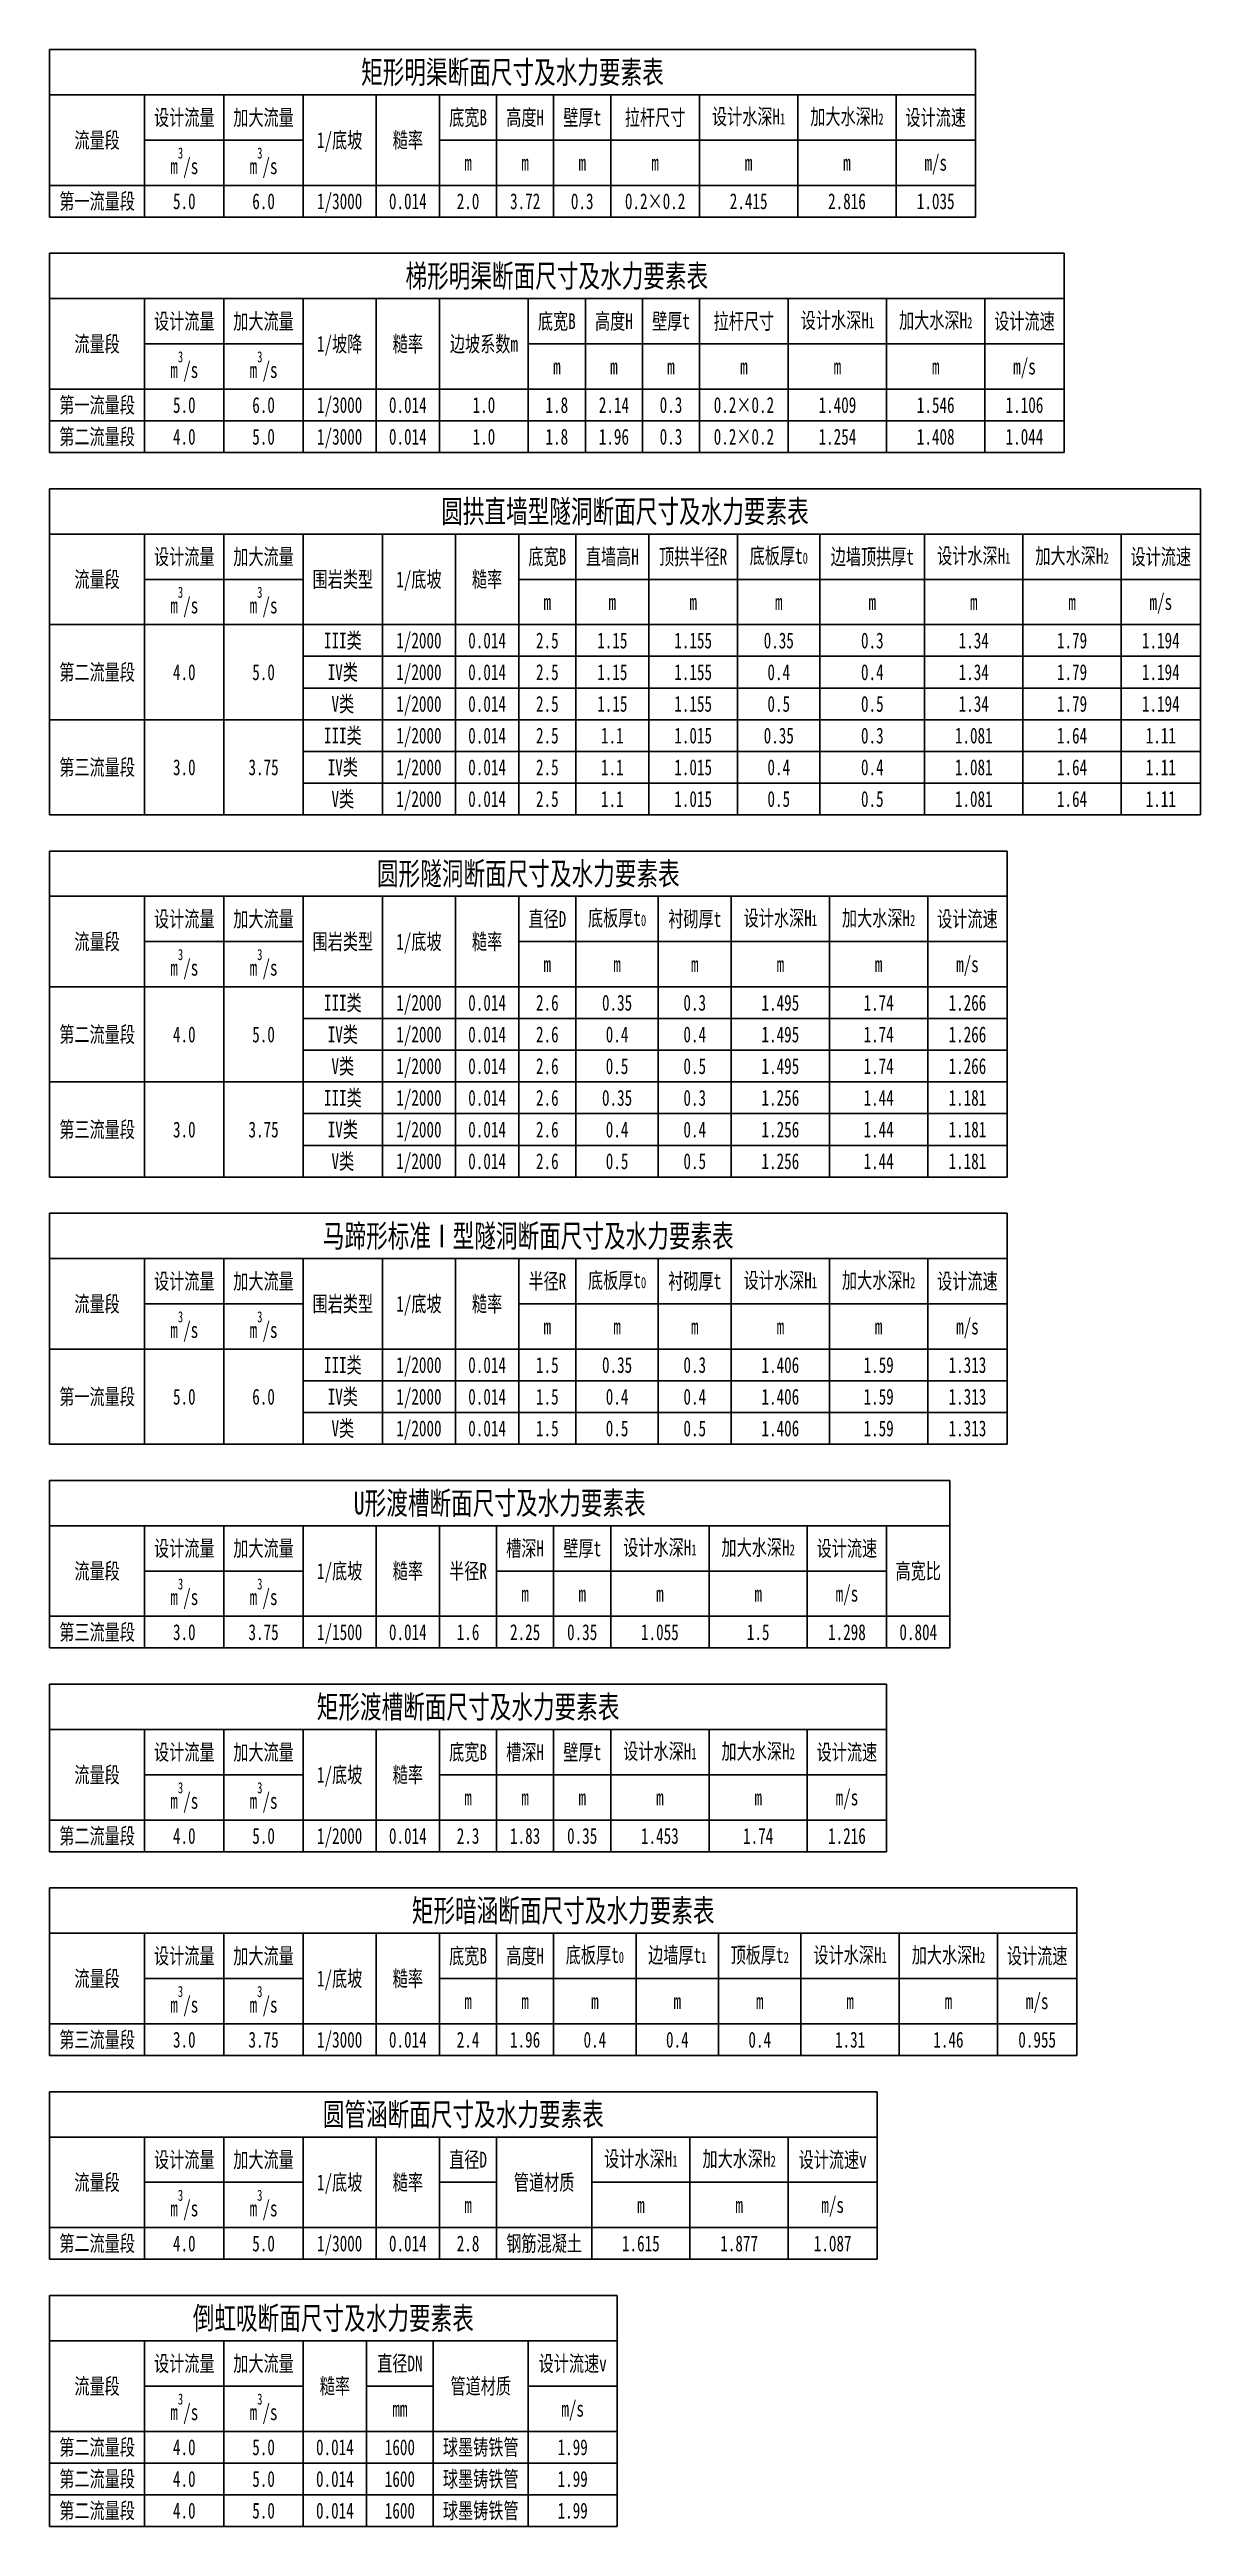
# Model space of a CAD drawing. Header units: metres. Extents: x 0 to 254, y -547 to 0.
import ezdxf
from ezdxf.enums import TextEntityAlignment as Align

# ---------------------------------------------------------------- set-up
doc = ezdxf.new("R2010")
doc.units = ezdxf.units.M
doc.styles.get("Standard").update_dxf_attribs({"font": '', "width": 0.7})
doc.styles.get('Standard').set_extended_font_data('仿宋')

msp = doc.modelspace()

# ---------------------------------------------------------------- linework, layer by layer
at = {"layer": 'TABLE'}
for p, q in [((0, 0), (204.4, 0)), ((0, 0), (0, -10)), ((204.4, 0), (204.4, -10)), ((0, -10), (204.4, -10)), ((0, -10), (0, -30)), ((21, -10), (21, -30)), ((38.5, -10), (38.5, -30)), ((56, -10), (56, -30)), ((72.1, -10), (72.1, -30)), ((86.1, -10), (86.1, -30)), ((98.7, -10), (98.7, -30)), ((111.3, -10), (111.3, -30)), ((123.9, -10), (123.9, -30)), ((143.5, -10), (143.5, -30)), ((165.2, -10), (165.2, -30)), ((186.9, -10), (186.9, -30)), ((204.4, -10), (204.4, -30)), ((21, -20), (38.5, -20)), ((38.5, -20), (56, -20)), ((86.1, -20), (98.7, -20)), ((98.7, -20), (111.3, -20)), ((111.3, -20), (123.9, -20)), ((123.9, -20), (143.5, -20)), ((143.5, -20), (165.2, -20)), ((165.2, -20), (186.9, -20)), ((186.9, -20), (204.4, -20)), ((0, -30), (204.4, -30)), ((0, -30), (204.4, -30)), ((0, -30), (0, -37)), ((21, -30), (21, -37)), ((38.5, -30), (38.5, -37)), ((56, -30), (56, -37)), ((72.1, -30), (72.1, -37)), ((86.1, -30), (86.1, -37)), ((98.7, -30), (98.7, -37)), ((111.3, -30), (111.3, -37)), ((123.9, -30), (123.9, -37)), ((143.5, -30), (143.5, -37)), ((165.2, -30), (165.2, -37)), ((186.9, -30), (186.9, -37)), ((204.4, -30), (204.4, -37)), ((0, -37), (204.4, -37)), ((0, -45), (224, -45)), ((0, -45), (0, -55)), ((224, -45), (224, -55)), ((0, -55), (224, -55)), ((0, -55), (0, -75)), ((21, -55), (21, -75)), ((38.5, -55), (38.5, -75)), ((56, -55), (56, -75)), ((72.1, -55), (72.1, -75)), ((86.1, -55), (86.1, -75)), ((105.7, -55), (105.7, -75)), ((118.3, -55), (118.3, -75)), ((130.9, -55), (130.9, -75)), ((143.5, -55), (143.5, -75)), ((163.1, -55), (163.1, -75)), ((184.8, -55), (184.8, -75)), ((206.5, -55), (206.5, -75)), ((224, -55), (224, -75)), ((21, -65), (38.5, -65)), ((38.5, -65), (56, -65)), ((105.7, -65), (118.3, -65)), ((118.3, -65), (130.9, -65)), ((130.9, -65), (143.5, -65)), ((143.5, -65), (163.1, -65)), ((163.1, -65), (184.8, -65)), ((184.8, -65), (206.5, -65)), ((206.5, -65), (224, -65)), ((0, -75), (224, -75)), ((0, -75), (224, -75)), ((0, -75), (0, -89)), ((21, -75), (21, -89)), ((38.5, -75), (38.5, -89)), ((56, -75), (56, -89)), ((72.1, -75), (72.1, -89)), ((86.1, -75), (86.1, -89)), ((105.7, -75), (105.7, -89)), ((118.3, -75), (118.3, -89)), ((130.9, -75), (130.9, -89)), ((143.5, -75), (143.5, -89)), ((163.1, -75), (163.1, -89)), ((184.8, -75), (184.8, -89)), ((206.5, -75), (206.5, -89)), ((224, -75), (224, -89)), ((0, -82), (224, -82)), ((0, -89), (224, -89)), ((0, -97), (254.1, -97)), ((0, -97), (0, -107)), ((254.1, -97), (254.1, -107)), ((0, -107), (254.1, -107)), ((0, -107), (0, -127)), ((21, -107), (21, -127)), ((38.5, -107), (38.5, -127)), ((56, -107), (56, -127)), ((73.5, -107), (73.5, -127)), ((89.6, -107), (89.6, -127)), ((103.6, -107), (103.6, -127)), ((116.2, -107), (116.2, -127)), ((132.3, -107), (132.3, -127)), ((151.9, -107), (151.9, -127)), ((170.1, -107), (170.1, -127)), ((193.2, -107), (193.2, -127)), ((214.9, -107), (214.9, -127)), ((236.6, -107), (236.6, -127)), ((254.1, -107), (254.1, -127)), ((21, -117), (38.5, -117)), ((38.5, -117), (56, -117)), ((103.6, -117), (116.2, -117)), ((116.2, -117), (132.3, -117)), ((132.3, -117), (151.9, -117)), ((151.9, -117), (170.1, -117)), ((170.1, -117), (193.2, -117)), ((193.2, -117), (214.9, -117)), ((214.9, -117), (236.6, -117)), ((236.6, -117), (254.1, -117)), ((0, -127), (254.1, -127)), ((0, -127), (254.1, -127)), ((0, -127), (0, -169)), ((21, -127), (21, -169)), ((38.5, -127), (38.5, -169)), ((56, -127), (56, -169)), ((73.5, -127), (73.5, -169)), ((89.6, -127), (89.6, -169)), ((103.6, -127), (103.6, -169)), ((116.2, -127), (116.2, -169)), ((132.3, -127), (132.3, -169)), ((151.9, -127), (151.9, -169)), ((170.1, -127), (170.1, -169)), ((193.2, -127), (193.2, -169)), ((214.9, -127), (214.9, -169)), ((236.6, -127), (236.6, -169)), ((254.1, -127), (254.1, -169)), ((56, -134), (254.1, -134)), ((56, -141), (254.1, -141)), ((0, -148), (254.1, -148)), ((56, -155), (254.1, -155)), ((56, -162), (254.1, -162)), ((0, -169), (254.1, -169)), ((0, -177), (211.4, -177)), ((0, -177), (0, -187)), ((211.4, -177), (211.4, -187)), ((0, -187), (211.4, -187)), ((0, -187), (0, -207)), ((21, -187), (21, -207)), ((38.5, -187), (38.5, -207)), ((56, -187), (56, -207)), ((73.5, -187), (73.5, -207)), ((89.6, -187), (89.6, -207)), ((103.6, -187), (103.6, -207)), ((116.2, -187), (116.2, -207)), ((134.4, -187), (134.4, -207)), ((150.5, -187), (150.5, -207)), ((172.2, -187), (172.2, -207)), ((193.9, -187), (193.9, -207)), ((211.4, -187), (211.4, -207)), ((21, -197), (38.5, -197)), ((38.5, -197), (56, -197)), ((103.6, -197), (116.2, -197)), ((116.2, -197), (134.4, -197)), ((134.4, -197), (150.5, -197)), ((150.5, -197), (172.2, -197)), ((172.2, -197), (193.9, -197)), ((193.9, -197), (211.4, -197)), ((0, -207), (211.4, -207)), ((0, -207), (211.4, -207)), ((0, -207), (0, -249)), ((21, -207), (21, -249)), ((38.5, -207), (38.5, -249)), ((56, -207), (56, -249)), ((73.5, -207), (73.5, -249)), ((89.6, -207), (89.6, -249)), ((103.6, -207), (103.6, -249)), ((116.2, -207), (116.2, -249)), ((134.4, -207), (134.4, -249)), ((150.5, -207), (150.5, -249)), ((172.2, -207), (172.2, -249)), ((193.9, -207), (193.9, -249)), ((211.4, -207), (211.4, -249)), ((56, -214), (211.4, -214)), ((56, -221), (211.4, -221)), ((0, -228), (211.4, -228)), ((56, -235), (211.4, -235)), ((56, -242), (211.4, -242)), ((0, -249), (211.4, -249)), ((0, -257), (211.4, -257)), ((0, -257), (0, -267)), ((211.4, -257), (211.4, -267)), ((0, -267), (211.4, -267)), ((0, -267), (0, -287)), ((21, -267), (21, -287)), ((38.5, -267), (38.5, -287)), ((56, -267), (56, -287)), ((73.5, -267), (73.5, -287)), ((89.6, -267), (89.6, -287)), ((103.6, -267), (103.6, -287)), ((116.2, -267), (116.2, -287)), ((134.4, -267), (134.4, -287)), ((150.5, -267), (150.5, -287)), ((172.2, -267), (172.2, -287)), ((193.9, -267), (193.9, -287)), ((211.4, -267), (211.4, -287)), ((21, -277), (38.5, -277)), ((38.5, -277), (56, -277)), ((103.6, -277), (116.2, -277)), ((116.2, -277), (134.4, -277)), ((134.4, -277), (150.5, -277)), ((150.5, -277), (172.2, -277)), ((172.2, -277), (193.9, -277)), ((193.9, -277), (211.4, -277)), ((0, -287), (211.4, -287)), ((0, -287), (211.4, -287)), ((0, -287), (0, -308)), ((21, -287), (21, -308)), ((38.5, -287), (38.5, -308)), ((56, -287), (56, -308)), ((73.5, -287), (73.5, -308)), ((89.6, -287), (89.6, -308)), ((103.6, -287), (103.6, -308)), ((116.2, -287), (116.2, -308)), ((134.4, -287), (134.4, -308)), ((150.5, -287), (150.5, -308)), ((172.2, -287), (172.2, -308)), ((193.9, -287), (193.9, -308)), ((211.4, -287), (211.4, -308)), ((56, -294), (211.4, -294)), ((56, -301), (211.4, -301)), ((0, -308), (211.4, -308)), ((0, -316), (198.8, -316)), ((0, -316), (0, -326)), ((198.8, -316), (198.8, -326)), ((0, -326), (198.8, -326)), ((0, -326), (0, -346)), ((21, -326), (21, -346)), ((38.5, -326), (38.5, -346)), ((56, -326), (56, -346)), ((72.1, -326), (72.1, -346)), ((86.1, -326), (86.1, -346)), ((98.7, -326), (98.7, -346)), ((111.3, -326), (111.3, -346)), ((123.9, -326), (123.9, -346)), ((145.6, -326), (145.6, -346)), ((167.3, -326), (167.3, -346)), ((184.8, -326), (184.8, -346)), ((198.8, -326), (198.8, -346)), ((21, -336), (38.5, -336)), ((38.5, -336), (56, -336)), ((98.7, -336), (111.3, -336)), ((111.3, -336), (123.9, -336)), ((123.9, -336), (145.6, -336)), ((145.6, -336), (167.3, -336)), ((167.3, -336), (184.8, -336)), ((0, -346), (198.8, -346)), ((0, -346), (198.8, -346)), ((0, -346), (0, -353)), ((21, -346), (21, -353)), ((38.5, -346), (38.5, -353)), ((56, -346), (56, -353)), ((72.1, -346), (72.1, -353)), ((86.1, -346), (86.1, -353)), ((98.7, -346), (98.7, -353)), ((111.3, -346), (111.3, -353)), ((123.9, -346), (123.9, -353)), ((145.6, -346), (145.6, -353)), ((167.3, -346), (167.3, -353)), ((184.8, -346), (184.8, -353)), ((198.8, -346), (198.8, -353)), ((0, -353), (198.8, -353)), ((0, -361), (184.8, -361)), ((0, -361), (0, -371)), ((184.8, -361), (184.8, -371)), ((0, -371), (184.8, -371)), ((0, -371), (0, -391)), ((21, -371), (21, -391)), ((38.5, -371), (38.5, -391)), ((56, -371), (56, -391)), ((72.1, -371), (72.1, -391)), ((86.1, -371), (86.1, -391)), ((98.7, -371), (98.7, -391)), ((111.3, -371), (111.3, -391)), ((123.9, -371), (123.9, -391)), ((145.6, -371), (145.6, -391)), ((167.3, -371), (167.3, -391)), ((184.8, -371), (184.8, -391)), ((21, -381), (38.5, -381)), ((38.5, -381), (56, -381)), ((86.1, -381), (98.7, -381)), ((98.7, -381), (111.3, -381)), ((111.3, -381), (123.9, -381)), ((123.9, -381), (145.6, -381)), ((145.6, -381), (167.3, -381)), ((167.3, -381), (184.8, -381)), ((0, -391), (184.8, -391)), ((0, -391), (184.8, -391)), ((0, -391), (0, -398)), ((21, -391), (21, -398)), ((38.5, -391), (38.5, -398)), ((56, -391), (56, -398)), ((72.1, -391), (72.1, -398)), ((86.1, -391), (86.1, -398)), ((98.7, -391), (98.7, -398)), ((111.3, -391), (111.3, -398)), ((123.9, -391), (123.9, -398)), ((145.6, -391), (145.6, -398)), ((167.3, -391), (167.3, -398)), ((184.8, -391), (184.8, -398)), ((0, -398), (184.8, -398)), ((0, -406), (226.8, -406)), ((0, -406), (0, -416)), ((226.8, -406), (226.8, -416)), ((0, -416), (226.8, -416)), ((0, -416), (0, -436)), ((21, -416), (21, -436)), ((38.5, -416), (38.5, -436)), ((56, -416), (56, -436)), ((72.1, -416), (72.1, -436)), ((86.1, -416), (86.1, -436)), ((98.7, -416), (98.7, -436)), ((111.3, -416), (111.3, -436)), ((129.5, -416), (129.5, -436)), ((147.7, -416), (147.7, -436)), ((165.9, -416), (165.9, -436)), ((187.6, -416), (187.6, -436)), ((209.3, -416), (209.3, -436)), ((226.8, -416), (226.8, -436)), ((21, -426), (38.5, -426)), ((38.5, -426), (56, -426)), ((86.1, -426), (98.7, -426)), ((98.7, -426), (111.3, -426)), ((111.3, -426), (129.5, -426)), ((129.5, -426), (147.7, -426)), ((147.7, -426), (165.9, -426)), ((165.9, -426), (187.6, -426)), ((187.6, -426), (209.3, -426)), ((209.3, -426), (226.8, -426)), ((0, -436), (226.8, -436)), ((0, -436), (226.8, -436)), ((0, -436), (0, -443)), ((21, -436), (21, -443)), ((38.5, -436), (38.5, -443)), ((56, -436), (56, -443)), ((72.1, -436), (72.1, -443)), ((86.1, -436), (86.1, -443)), ((98.7, -436), (98.7, -443)), ((111.3, -436), (111.3, -443)), ((129.5, -436), (129.5, -443)), ((147.7, -436), (147.7, -443)), ((165.9, -436), (165.9, -443)), ((187.6, -436), (187.6, -443)), ((209.3, -436), (209.3, -443)), ((226.8, -436), (226.8, -443)), ((0, -443), (226.8, -443)), ((0, -451), (182.7, -451)), ((0, -451), (0, -461)), ((182.7, -451), (182.7, -461)), ((0, -461), (182.7, -461)), ((0, -461), (0, -481)), ((21, -461), (21, -481)), ((38.5, -461), (38.5, -481)), ((56, -461), (56, -481)), ((72.1, -461), (72.1, -481)), ((86.1, -461), (86.1, -481)), ((98.7, -461), (98.7, -481)), ((119.7, -461), (119.7, -481)), ((141.4, -461), (141.4, -481)), ((163.1, -461), (163.1, -481)), ((182.7, -461), (182.7, -481)), ((21, -471), (38.5, -471)), ((38.5, -471), (56, -471)), ((86.1, -471), (98.7, -471)), ((119.7, -471), (141.4, -471)), ((141.4, -471), (163.1, -471)), ((163.1, -471), (182.7, -471)), ((0, -481), (182.7, -481)), ((0, -481), (182.7, -481)), ((0, -481), (0, -488)), ((21, -481), (21, -488)), ((38.5, -481), (38.5, -488)), ((56, -481), (56, -488)), ((72.1, -481), (72.1, -488)), ((86.1, -481), (86.1, -488)), ((98.7, -481), (98.7, -488)), ((119.7, -481), (119.7, -488)), ((141.4, -481), (141.4, -488)), ((163.1, -481), (163.1, -488)), ((182.7, -481), (182.7, -488)), ((0, -488), (182.7, -488)), ((0, -496), (125.3, -496)), ((0, -496), (0, -506)), ((125.3, -496), (125.3, -506)), ((0, -506), (125.3, -506)), ((0, -506), (0, -526)), ((21, -506), (21, -526)), ((38.5, -506), (38.5, -526)), ((56, -506), (56, -526)), ((70, -506), (70, -526)), ((84.7, -506), (84.7, -526)), ((105.7, -506), (105.7, -526)), ((125.3, -506), (125.3, -526)), ((21, -516), (38.5, -516)), ((38.5, -516), (56, -516)), ((70, -516), (84.7, -516)), ((105.7, -516), (125.3, -516)), ((0, -526), (125.3, -526)), ((0, -526), (125.3, -526)), ((0, -526), (0, -547)), ((21, -526), (21, -547)), ((38.5, -526), (38.5, -547)), ((56, -526), (56, -547)), ((70, -526), (70, -547)), ((84.7, -526), (84.7, -547)), ((105.7, -526), (105.7, -547)), ((125.3, -526), (125.3, -547)), ((0, -533), (125.3, -533)), ((0, -540), (125.3, -540)), ((0, -547), (125.3, -547))]:
    msp.add_line(p, q, dxfattribs=at)

# ---------------------------------------------------------------- texts
at = {"layer": 'TABLE', "width": 0.7}
for s, height, p in [('矩形明渠断面尺寸及水力要素表', 5, (102.2, -5)), ('设计流量', 3.5, (29.75, -15)), ('加大流量', 3.5, (47.25, -15)), ('底宽B', 3.5, (92.4, -15)), ('高度H', 3.5, (105, -15)), ('壁厚t', 3.5, (117.6, -15)), ('拉杆尺寸', 3.5, (133.7, -15)), ('设计流速', 3.5, (195.65, -15)), ('流量段', 3.5, (10.5, -20)), ('1/底坡', 3.5, (64.05, -20)), ('糙率', 3.5, (79.1, -20)), ('m', 3.5, (92.4, -25)), ('m', 3.5, (105, -25)), ('m', 3.5, (117.6, -25)), ('m', 3.5, (133.7, -25)), ('m', 3.5, (154.35, -25)), ('m', 3.5, (176.05, -25)), ('m/s', 3.5, (195.65, -25)), ('第一流量段', 3.5, (10.5, -33.5)), ('5.0', 3.5, (29.75, -33.5)), ('6.0', 3.5, (47.25, -33.5)), ('1/3000', 3.5, (64.05, -33.5)), ('0.014', 3.5, (79.1, -33.5)), ('2.0', 3.5, (92.4, -33.5)), ('3.72', 3.5, (105, -33.5)), ('0.3', 3.5, (117.6, -33.5)), ('0.2×0.2', 3.5, (133.7, -33.5)), ('2.415', 3.5, (154.35, -33.5)), ('2.816', 3.5, (176.05, -33.5)), ('1.035', 3.5, (195.65, -33.5)), ('梯形明渠断面尺寸及水力要素表', 5, (112, -50)), ('设计流量', 3.5, (29.75, -60)), ('加大流量', 3.5, (47.25, -60)), ('底宽B', 3.5, (112, -60)), ('高度H', 3.5, (124.6, -60)), ('壁厚t', 3.5, (137.2, -60)), ('拉杆尺寸', 3.5, (153.3, -60)), ('设计流速', 3.5, (215.25, -60)), ('流量段', 3.5, (10.5, -65)), ('1/坡降', 3.5, (64.05, -65)), ('糙率', 3.5, (79.1, -65)), ('边坡系数m', 3.5, (95.9, -65)), ('m', 3.5, (112, -70)), ('m', 3.5, (124.6, -70)), ('m', 3.5, (137.2, -70)), ('m', 3.5, (153.3, -70)), ('m', 3.5, (173.95, -70)), ('m', 3.5, (195.65, -70)), ('m/s', 3.5, (215.25, -70)), ('第一流量段', 3.5, (10.5, -78.5)), ('1/3000', 3.5, (64.05, -78.5)), ('5.0', 3.5, (29.75, -78.5)), ('6.0', 3.5, (47.25, -78.5)), ('0.014', 3.5, (79.1, -78.5)), ('1.0', 3.5, (95.9, -78.5)), ('1.8', 3.5, (112, -78.5)), ('2.14', 3.5, (124.6, -78.5)), ('0.3', 3.5, (137.2, -78.5)), ('0.2×0.2', 3.5, (153.3, -78.5)), ('1.409', 3.5, (173.95, -78.5)), ('1.546', 3.5, (195.65, -78.5)), ('1.106', 3.5, (215.25, -78.5)), ('第二流量段', 3.5, (10.5, -85.5)), ('4.0', 3.5, (29.75, -85.5)), ('5.0', 3.5, (47.25, -85.5)), ('1/3000', 3.5, (64.05, -85.5)), ('0.014', 3.5, (79.1, -85.5)), ('1.0', 3.5, (95.9, -85.5)), ('1.8', 3.5, (112, -85.5)), ('1.96', 3.5, (124.6, -85.5)), ('0.3', 3.5, (137.2, -85.5)), ('0.2×0.2', 3.5, (153.3, -85.5)), ('1.254', 3.5, (173.95, -85.5)), ('1.408', 3.5, (195.65, -85.5)), ('1.044', 3.5, (215.25, -85.5)), ('圆拱直墙型隧洞断面尺寸及水力要素表', 5, (127.05, -102)), ('流量段', 3.5, (10.5, -117)), ('设计流量', 3.5, (29.75, -112)), ('加大流量', 3.5, (47.25, -112)), ('围岩类型', 3.5, (64.75, -117)), ('1/底坡', 3.5, (81.55, -117)), ('糙率', 3.5, (96.6, -117)), ('底宽B', 3.5, (109.9, -112)), ('直墙高H', 3.5, (124.25, -112)), ('顶拱半径R', 3.5, (142.1, -112)), ('边墙顶拱厚t', 3.5, (181.65, -112)), ('设计流速', 3.5, (245.35, -112)), ('m/s', 3.5, (245.35, -122)), ('m', 3.5, (109.9, -122)), ('m', 3.5, (124.25, -122)), ('m', 3.5, (142.1, -122)), ('m', 3.5, (161, -122)), ('m', 3.5, (181.65, -122)), ('m', 3.5, (204.05, -122)), ('m', 3.5, (225.75, -122)), ('III类', 3.5, (64.75, -130.5)), ('1/2000', 3.5, (81.55, -130.5)), ('0.014', 3.5, (96.6, -130.5)), ('2.5', 3.5, (109.9, -130.5)), ('1.15', 3.5, (124.25, -130.5)), ('1.155', 3.5, (142.1, -130.5)), ('0.35', 3.5, (161, -130.5)), ('0.3', 3.5, (181.65, -130.5)), ('1.34', 3.5, (204.05, -130.5)), ('1.79', 3.5, (225.75, -130.5)), ('1.194', 3.5, (245.35, -130.5)), ('第二流量段', 3.5, (10.5, -137.5)), ('4.0', 3.5, (29.75, -137.5)), ('5.0', 3.5, (47.25, -137.5)), ('IV类', 3.5, (64.75, -137.5)), ('1/2000', 3.5, (81.55, -137.5)), ('0.014', 3.5, (96.6, -137.5)), ('2.5', 3.5, (109.9, -137.5)), ('1.15', 3.5, (124.25, -137.5)), ('1.155', 3.5, (142.1, -137.5)), ('0.4', 3.5, (161, -137.5)), ('0.4', 3.5, (181.65, -137.5)), ('1.34', 3.5, (204.05, -137.5)), ('1.79', 3.5, (225.75, -137.5)), ('1.194', 3.5, (245.35, -137.5)), ('V类', 3.5, (64.75, -144.5)), ('1/2000', 3.5, (81.55, -144.5)), ('0.014', 3.5, (96.6, -144.5)), ('2.5', 3.5, (109.9, -144.5)), ('1.15', 3.5, (124.25, -144.5)), ('1.155', 3.5, (142.1, -144.5)), ('0.5', 3.5, (161, -144.5)), ('0.5', 3.5, (181.65, -144.5)), ('1.34', 3.5, (204.05, -144.5)), ('1.79', 3.5, (225.75, -144.5)), ('1.194', 3.5, (245.35, -144.5)), ('III类', 3.5, (64.75, -151.5)), ('1/2000', 3.5, (81.55, -151.5)), ('0.014', 3.5, (96.6, -151.5)), ('2.5', 3.5, (109.9, -151.5)), ('1.1', 3.5, (124.25, -151.5)), ('1.015', 3.5, (142.1, -151.5)), ('0.35', 3.5, (161, -151.5)), ('0.3', 3.5, (181.65, -151.5)), ('1.081', 3.5, (204.05, -151.5)), ('1.64', 3.5, (225.75, -151.5)), ('1.11', 3.5, (245.35, -151.5)), ('第三流量段', 3.5, (10.5, -158.5)), ('3.0', 3.5, (29.75, -158.5)), ('3.75', 3.5, (47.25, -158.5)), ('IV类', 3.5, (64.75, -158.5)), ('1/2000', 3.5, (81.55, -158.5)), ('0.014', 3.5, (96.6, -158.5)), ('2.5', 3.5, (109.9, -158.5)), ('1.1', 3.5, (124.25, -158.5)), ('1.015', 3.5, (142.1, -158.5)), ('0.4', 3.5, (161, -158.5)), ('0.4', 3.5, (181.65, -158.5)), ('1.081', 3.5, (204.05, -158.5)), ('1.64', 3.5, (225.75, -158.5)), ('1.11', 3.5, (245.35, -158.5)), ('V类', 3.5, (64.75, -165.5)), ('1/2000', 3.5, (81.55, -165.5)), ('0.014', 3.5, (96.6, -165.5)), ('2.5', 3.5, (109.9, -165.5)), ('1.1', 3.5, (124.25, -165.5)), ('1.015', 3.5, (142.1, -165.5)), ('0.5', 3.5, (161, -165.5)), ('0.5', 3.5, (181.65, -165.5)), ('1.081', 3.5, (204.05, -165.5)), ('1.64', 3.5, (225.75, -165.5)), ('1.11', 3.5, (245.35, -165.5)), ('圆形隧洞断面尺寸及水力要素表', 5, (105.7, -182)), ('设计流量', 3.5, (29.75, -192)), ('加大流量', 3.5, (47.25, -192)), ('直径D', 3.5, (109.9, -192)), ('衬砌厚t', 3.5, (142.45, -192)), ('设计流速', 3.5, (202.65, -192)), ('流量段', 3.5, (10.5, -197)), ('围岩类型', 3.5, (64.75, -197)), ('1/底坡', 3.5, (81.55, -197)), ('糙率', 3.5, (96.6, -197)), ('m', 3.5, (109.9, -202)), ('m', 3.5, (125.3, -202)), ('m', 3.5, (142.45, -202)), ('m', 3.5, (161.35, -202)), ('m', 3.5, (183.05, -202)), ('m/s', 3.5, (202.65, -202)), ('III类', 3.5, (64.75, -210.5)), ('1/2000', 3.5, (81.55, -210.5)), ('0.014', 3.5, (96.6, -210.5)), ('2.6', 3.5, (109.9, -210.5)), ('0.35', 3.5, (125.3, -210.5)), ('0.3', 3.5, (142.45, -210.5)), ('1.495', 3.5, (161.35, -210.5)), ('1.74', 3.5, (183.05, -210.5)), ('1.266', 3.5, (202.65, -210.5)), ('第二流量段', 3.5, (10.5, -217.5)), ('4.0', 3.5, (29.75, -217.5)), ('5.0', 3.5, (47.25, -217.5)), ('IV类', 3.5, (64.75, -217.5)), ('1/2000', 3.5, (81.55, -217.5)), ('0.014', 3.5, (96.6, -217.5)), ('2.6', 3.5, (109.9, -217.5)), ('0.4', 3.5, (125.3, -217.5)), ('0.4', 3.5, (142.45, -217.5)), ('1.495', 3.5, (161.35, -217.5)), ('1.74', 3.5, (183.05, -217.5)), ('1.266', 3.5, (202.65, -217.5)), ('V类', 3.5, (64.75, -224.5)), ('1/2000', 3.5, (81.55, -224.5)), ('0.014', 3.5, (96.6, -224.5)), ('2.6', 3.5, (109.9, -224.5)), ('0.5', 3.5, (125.3, -224.5)), ('0.5', 3.5, (142.45, -224.5)), ('1.495', 3.5, (161.35, -224.5)), ('1.74', 3.5, (183.05, -224.5)), ('1.266', 3.5, (202.65, -224.5)), ('III类', 3.5, (64.75, -231.5)), ('1/2000', 3.5, (81.55, -231.5)), ('0.014', 3.5, (96.6, -231.5)), ('2.6', 3.5, (109.9, -231.5)), ('0.35', 3.5, (125.3, -231.5)), ('0.3', 3.5, (142.45, -231.5)), ('1.256', 3.5, (161.35, -231.5)), ('1.44', 3.5, (183.05, -231.5)), ('1.181', 3.5, (202.65, -231.5)), ('第三流量段', 3.5, (10.5, -238.5)), ('3.0', 3.5, (29.75, -238.5)), ('3.75', 3.5, (47.25, -238.5)), ('IV类', 3.5, (64.75, -238.5)), ('1/2000', 3.5, (81.55, -238.5)), ('0.014', 3.5, (96.6, -238.5)), ('2.6', 3.5, (109.9, -238.5)), ('0.4', 3.5, (125.3, -238.5)), ('0.4', 3.5, (142.45, -238.5)), ('1.256', 3.5, (161.35, -238.5)), ('1.44', 3.5, (183.05, -238.5)), ('1.181', 3.5, (202.65, -238.5)), ('V类', 3.5, (64.75, -245.5)), ('1/2000', 3.5, (81.55, -245.5)), ('0.014', 3.5, (96.6, -245.5)), ('2.6', 3.5, (109.9, -245.5)), ('0.5', 3.5, (125.3, -245.5)), ('0.5', 3.5, (142.45, -245.5)), ('1.256', 3.5, (161.35, -245.5)), ('1.44', 3.5, (183.05, -245.5)), ('1.181', 3.5, (202.65, -245.5)), ('马蹄形标准Ⅰ型隧洞断面尺寸及水力要素表', 5, (105.7, -262)), ('设计流量', 3.5, (29.75, -272)), ('加大流量', 3.5, (47.25, -272)), ('半径R', 3.5, (109.9, -272)), ('衬砌厚t', 3.5, (142.45, -272)), ('设计流速', 3.5, (202.65, -272)), ('流量段', 3.5, (10.5, -277)), ('围岩类型', 3.5, (64.75, -277)), ('1/底坡', 3.5, (81.55, -277)), ('糙率', 3.5, (96.6, -277)), ('m', 3.5, (109.9, -282)), ('m', 3.5, (125.3, -282)), ('m', 3.5, (142.45, -282)), ('m', 3.5, (161.35, -282)), ('m', 3.5, (183.05, -282)), ('m/s', 3.5, (202.65, -282)), ('III类', 3.5, (64.75, -290.5)), ('1/2000', 3.5, (81.55, -290.5)), ('0.014', 3.5, (96.6, -290.5)), ('1.5', 3.5, (109.9, -290.5)), ('0.35', 3.5, (125.3, -290.5)), ('0.3', 3.5, (142.45, -290.5)), ('1.406', 3.5, (161.35, -290.5)), ('1.59', 3.5, (183.05, -290.5)), ('1.313', 3.5, (202.65, -290.5)), ('第一流量段', 3.5, (10.5, -297.5)), ('IV类', 3.5, (64.75, -297.5)), ('5.0', 3.5, (29.75, -297.5)), ('6.0', 3.5, (47.25, -297.5)), ('1/2000', 3.5, (81.55, -297.5)), ('0.014', 3.5, (96.6, -297.5)), ('1.5', 3.5, (109.9, -297.5)), ('0.4', 3.5, (125.3, -297.5)), ('0.4', 3.5, (142.45, -297.5)), ('1.406', 3.5, (161.35, -297.5)), ('1.59', 3.5, (183.05, -297.5)), ('1.313', 3.5, (202.65, -297.5)), ('V类', 3.5, (64.75, -304.5)), ('1/2000', 3.5, (81.55, -304.5)), ('0.014', 3.5, (96.6, -304.5)), ('1.5', 3.5, (109.9, -304.5)), ('0.5', 3.5, (125.3, -304.5)), ('0.5', 3.5, (142.45, -304.5)), ('1.406', 3.5, (161.35, -304.5)), ('1.59', 3.5, (183.05, -304.5)), ('1.313', 3.5, (202.65, -304.5)), ('U形渡槽断面尺寸及水力要素表', 5, (99.4, -321)), ('设计流量', 3.5, (29.75, -331)), ('加大流量', 3.5, (47.25, -331)), ('槽深H', 3.5, (105, -331)), ('壁厚t', 3.5, (117.6, -331)), ('设计流速', 3.5, (176.05, -331)), ('流量段', 3.5, (10.5, -336)), ('1/底坡', 3.5, (64.05, -336)), ('糙率', 3.5, (79.1, -336)), ('半径R', 3.5, (92.4, -336)), ('m/s', 3.5, (176.05, -341)), ('高宽比', 3.5, (191.8, -336)), ('m', 3.5, (105, -341)), ('m', 3.5, (117.6, -341)), ('m', 3.5, (134.75, -341)), ('m', 3.5, (156.45, -341)), ('第三流量段', 3.5, (10.5, -349.5)), ('3.0', 3.5, (29.75, -349.5)), ('3.75', 3.5, (47.25, -349.5)), ('1/1500', 3.5, (64.05, -349.5)), ('0.014', 3.5, (79.1, -349.5)), ('1.6', 3.5, (92.4, -349.5)), ('2.25', 3.5, (105, -349.5)), ('0.35', 3.5, (117.6, -349.5)), ('1.055', 3.5, (134.75, -349.5)), ('1.5', 3.5, (156.45, -349.5)), ('1.298', 3.5, (176.05, -349.5)), ('0.804', 3.5, (191.8, -349.5)), ('矩形渡槽断面尺寸及水力要素表', 5, (92.4, -366)), ('设计流量', 3.5, (29.75, -376)), ('加大流量', 3.5, (47.25, -376)), ('底宽B', 3.5, (92.4, -376)), ('槽深H', 3.5, (105, -376)), ('壁厚t', 3.5, (117.6, -376)), ('设计流速', 3.5, (176.05, -376)), ('流量段', 3.5, (10.5, -381)), ('1/底坡', 3.5, (64.05, -381)), ('糙率', 3.5, (79.1, -381)), ('m', 3.5, (92.4, -386)), ('m', 3.5, (105, -386)), ('m', 3.5, (117.6, -386)), ('m', 3.5, (134.75, -386)), ('m', 3.5, (156.45, -386)), ('m/s', 3.5, (176.05, -386)), ('第二流量段', 3.5, (10.5, -394.5)), ('4.0', 3.5, (29.75, -394.5)), ('5.0', 3.5, (47.25, -394.5)), ('1/2000', 3.5, (64.05, -394.5)), ('0.014', 3.5, (79.1, -394.5)), ('2.3', 3.5, (92.4, -394.5)), ('1.83', 3.5, (105, -394.5)), ('0.35', 3.5, (117.6, -394.5)), ('1.453', 3.5, (134.75, -394.5)), ('1.74', 3.5, (156.45, -394.5)), ('1.216', 3.5, (176.05, -394.5)), ('矩形暗涵断面尺寸及水力要素表', 5, (113.4, -411)), ('设计流量', 3.5, (29.75, -421)), ('加大流量', 3.5, (47.25, -421)), ('底宽B', 3.5, (92.4, -421)), ('高度H', 3.5, (105, -421)), ('设计流速', 3.5, (218.05, -421)), ('流量段', 3.5, (10.5, -426)), ('1/底坡', 3.5, (64.05, -426)), ('糙率', 3.5, (79.1, -426)), ('m', 3.5, (92.4, -431)), ('m', 3.5, (105, -431)), ('m', 3.5, (120.4, -431)), ('m', 3.5, (138.6, -431)), ('m', 3.5, (156.8, -431)), ('m', 3.5, (176.75, -431)), ('m', 3.5, (198.45, -431)), ('m/s', 3.5, (218.05, -431)), ('第三流量段', 3.5, (10.5, -439.5)), ('1/3000', 3.5, (64.05, -439.5)), ('3.0', 3.5, (29.75, -439.5)), ('3.75', 3.5, (47.25, -439.5)), ('0.014', 3.5, (79.1, -439.5)), ('2.4', 3.5, (92.4, -439.5)), ('1.96', 3.5, (105, -439.5)), ('0.4', 3.5, (120.4, -439.5)), ('0.4', 3.5, (138.6, -439.5)), ('0.4', 3.5, (156.8, -439.5)), ('1.31', 3.5, (176.75, -439.5)), ('1.46', 3.5, (198.45, -439.5)), ('0.955', 3.5, (218.05, -439.5)), ('圆管涵断面尺寸及水力要素表', 5, (91.35, -456)), ('设计流量', 3.5, (29.75, -466)), ('加大流量', 3.5, (47.25, -466)), ('直径D', 3.5, (92.4, -466)), ('设计流速v', 3.5, (172.9, -466)), ('流量段', 3.5, (10.5, -471)), ('1/底坡', 3.5, (64.05, -471)), ('糙率', 3.5, (79.1, -471)), ('管道材质', 3.5, (109.2, -471)), ('m', 3.5, (92.4, -476)), ('m', 3.5, (130.55, -476)), ('m', 3.5, (152.25, -476)), ('m/s', 3.5, (172.9, -476)), ('第二流量段', 3.5, (10.5, -484.5)), ('4.0', 3.5, (29.75, -484.5)), ('5.0', 3.5, (47.25, -484.5)), ('1/3000', 3.5, (64.05, -484.5)), ('0.014', 3.5, (79.1, -484.5)), ('2.8', 3.5, (92.4, -484.5)), ('钢筋混凝土', 3.5, (109.2, -484.5)), ('1.615', 3.5, (130.55, -484.5)), ('1.877', 3.5, (152.25, -484.5)), ('1.087', 3.5, (172.9, -484.5)), ('倒虹吸断面尺寸及水力要素表', 5, (62.65, -501)), ('流量段', 3.5, (10.5, -516)), ('设计流量', 3.5, (29.75, -511)), ('加大流量', 3.5, (47.25, -511)), ('糙率', 3.5, (63, -516)), ('直径DN', 3.5, (77.35, -511)), ('管道材质', 3.5, (95.2, -516)), ('设计流速v', 3.5, (115.5, -511)), ('m/s', 3.5, (115.5, -521)), ('mm', 3.5, (77.35, -521)), ('第二流量段', 3.5, (10.5, -529.5)), ('4.0', 3.5, (29.75, -529.5)), ('5.0', 3.5, (47.25, -529.5)), ('0.014', 3.5, (63, -529.5)), ('1600', 3.5, (77.35, -529.5)), ('球墨铸铁管', 3.5, (95.2, -529.5)), ('1.99', 3.5, (115.5, -529.5)), ('第二流量段', 3.5, (10.5, -536.5)), ('4.0', 3.5, (29.75, -536.5)), ('5.0', 3.5, (47.25, -536.5)), ('0.014', 3.5, (63, -536.5)), ('1600', 3.5, (77.35, -536.5)), ('球墨铸铁管', 3.5, (95.2, -536.5)), ('1.99', 3.5, (115.5, -536.5)), ('第二流量段', 3.5, (10.5, -543.5)), ('球墨铸铁管', 3.5, (95.2, -543.5)), ('4.0', 3.5, (29.75, -543.5)), ('5.0', 3.5, (47.25, -543.5)), ('0.014', 3.5, (63, -543.5)), ('1600', 3.5, (77.35, -543.5)), ('1.99', 3.5, (115.5, -543.5))]:
    msp.add_text(s, height=height, dxfattribs=at).set_placement(p, align=Align.MIDDLE_CENTER)
at = {"layer": 'TABLE', "char_height": 3.5, "attachment_point": 5}
for s, insert in [('设计水深H{\\H0.7x;\\S^ 1;}', (154.35, -15)), ('加大水深H{\\H0.7x;\\S^ 2;}', (176.05, -15)), ('m{\\H0.7x;\\S3^ ;}/s', (29.75, -25)), ('m{\\H0.7x;\\S3^ ;}/s', (47.25, -25)), ('设计水深H{\\H0.7x;\\S^ 1;}', (173.95, -60)), ('加大水深H{\\H0.7x;\\S^ 2;}', (195.65, -60)), ('m{\\H0.7x;\\S3^ ;}/s', (29.75, -70)), ('m{\\H0.7x;\\S3^ ;}/s', (47.25, -70)), ('底板厚t{\\H0.7x;\\S^ 0;}', (161, -112)), ('设计水深H{\\H0.7x;\\S^ 1;}', (204.05, -112)), ('加大水深H{\\H0.7x;\\S^ 2;}', (225.75, -112)), ('m{\\H0.7x;\\S3^ ;}/s', (29.75, -122)), ('m{\\H0.7x;\\S3^ ;}/s', (47.25, -122)), ('底板厚t{\\H0.7x;\\S^ 0;}', (125.3, -192)), ('设计水深H{\\H0.7x;\\S^ 1;}', (161.35, -192)), ('加大水深H{\\H0.7x;\\S^ 2;}', (183.05, -192)), ('m{\\H0.7x;\\S3^ ;}/s', (29.75, -202)), ('m{\\H0.7x;\\S3^ ;}/s', (47.25, -202)), ('底板厚t{\\H0.7x;\\S^ 0;}', (125.3, -272)), ('设计水深H{\\H0.7x;\\S^ 1;}', (161.35, -272)), ('加大水深H{\\H0.7x;\\S^ 2;}', (183.05, -272)), ('m{\\H0.7x;\\S3^ ;}/s', (29.75, -282)), ('m{\\H0.7x;\\S3^ ;}/s', (47.25, -282)), ('设计水深H{\\H0.7x;\\S^ 1;}', (134.75, -331)), ('加大水深H{\\H0.7x;\\S^ 2;}', (156.45, -331)), ('m{\\H0.7x;\\S3^ ;}/s', (29.75, -341)), ('m{\\H0.7x;\\S3^ ;}/s', (47.25, -341)), ('设计水深H{\\H0.7x;\\S^ 1;}', (134.75, -376)), ('加大水深H{\\H0.7x;\\S^ 2;}', (156.45, -376)), ('m{\\H0.7x;\\S3^ ;}/s', (29.75, -386)), ('m{\\H0.7x;\\S3^ ;}/s', (47.25, -386)), ('底板厚t{\\H0.7x;\\S^ 0;}', (120.4, -421)), ('边墙厚t{\\H0.7x;\\S^ 1;}', (138.6, -421)), ('顶板厚t{\\H0.7x;\\S^ 2;}', (156.8, -421)), ('设计水深H{\\H0.7x;\\S^ 1;}', (176.75, -421)), ('加大水深H{\\H0.7x;\\S^ 2;}', (198.45, -421)), ('m{\\H0.7x;\\S3^ ;}/s', (29.75, -431)), ('m{\\H0.7x;\\S3^ ;}/s', (47.25, -431)), ('设计水深H{\\H0.7x;\\S^ 1;}', (130.55, -466)), ('加大水深H{\\H0.7x;\\S^ 2;}', (152.25, -466)), ('m{\\H0.7x;\\S3^ ;}/s', (29.75, -476)), ('m{\\H0.7x;\\S3^ ;}/s', (47.25, -476)), ('m{\\H0.7x;\\S3^ ;}/s', (29.75, -521)), ('m{\\H0.7x;\\S3^ ;}/s', (47.25, -521))]:
    msp.add_mtext(s, dxfattribs=dict(at, insert=insert))

doc.saveas('drawing.dxf')
